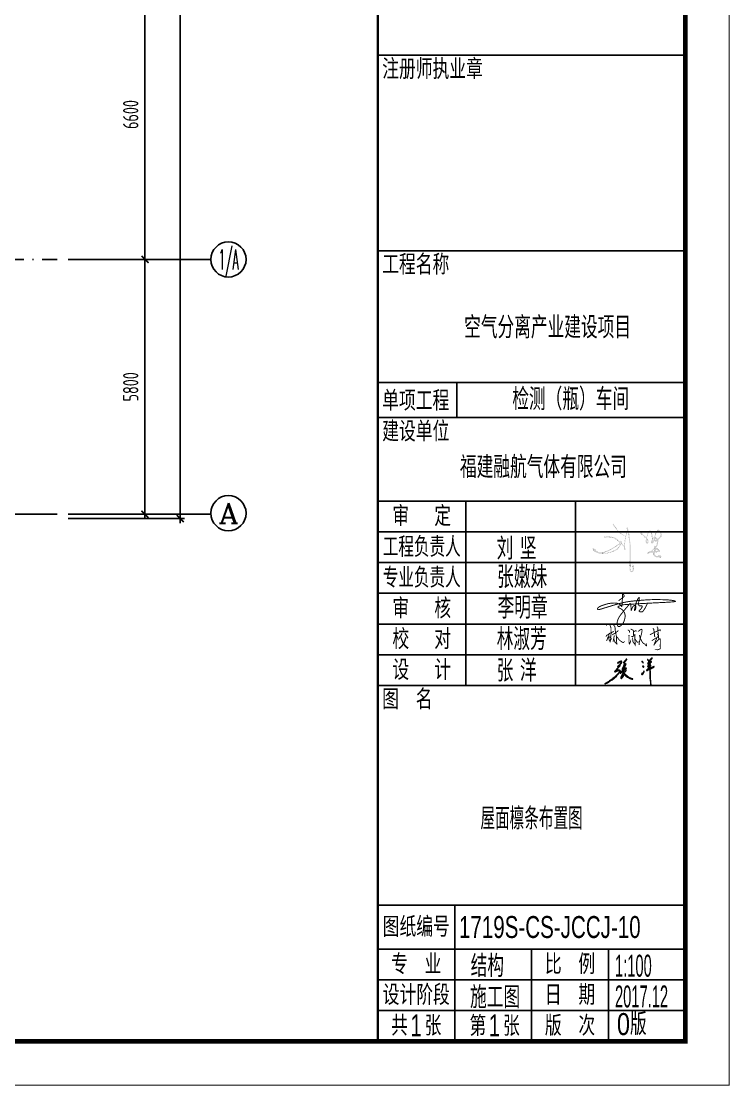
# Model space of a CAD drawing. Extents: x 287065 to 1473467, y 284802 to 344222.
# Drawn here: x 1234431 to 1250557, y 284802 to 309034 of the extents above; entities that cross this region are included whole.
import ezdxf
from ezdxf.enums import TextEntityAlignment as Align

# ---------------------------------------------------------------- set-up
doc = ezdxf.new("R2010")
doc.units = 0
doc.header["$LTSCALE"] = 1000
doc.linetypes.add('DOTE', pattern=[2.42, 2, -0.2, 0.02, -0.2])
doc.layers.get('0').update_dxf_attribs({"linetype": 'CONTINUOUS'})
doc.layers.get('DEFPOINTS').update_dxf_attribs({"linetype": 'CONTINUOUS'})
for name, color, linetype in [('AXIS', 8, 'DOTE'), ('AXIS_DIM', 3, 'CONTINUOUS'), ('AXIS_TEXT', 3, 'CONTINUOUS'), ('FRAME', 3, 'CONTINUOUS'), ('PUB_TEXT', 7, 'CONTINUOUS'), ('TK', 211, 'CONTINUOUS'), ('文字', 7, 'CONTINUOUS'), ('流程图', 1, 'CONTINUOUS'), ('签字边框线', 4, 'CONTINUOUS')]:
    doc.layers.add(name, color=color, linetype=linetype)
doc.styles.add('_HZTXT', font='tq__rshz.shx', dxfattribs={"width": 0.8, "bigfont": 'tq__hzdc.shx'})
doc.styles.add('_TCH_AXIS', font='COMPLEX', dxfattribs={"bigfont": 'GBCBIG'})
doc.styles.add('COMPLEX', font='COMPLEX')
doc.styles.add('FRAME', font='simhei.ttf', dxfattribs={"width": 0.7})
doc.styles.add('TSSD_Dimension', font='tssdeng.shx', dxfattribs={"width": 0.7, "bigfont": 'hztxt.shx'})
doc.styles.add('ZSM-FF', font='SJRF', dxfattribs={"width": 0.7, "bigfont": 'HZF'})
doc.dimstyles.new('TSSD_100_100', dxfattribs={"dimtxt": 350, "dimasz": 150, "dimexe": 100, "dimexo": 250, "dimgap": 150, "dimtad": 1, "dimdec": 0, "dimzin": 0, "dimdsep": 46, "dimtxsty": 'TSSD_Dimension', "dimblk": 'ARCHTICK', "dimcen": 0, "dimdle": 100, "dimclrd": 3, "dimclre": 3, "dimclrt": 7, "dimadec": 0, "dimazin": 0, "dimtfac": 1, "dimtdec": 0, "dimtix": 1, "dimtmove": 2, "dimatfit": 3, "dimfxl": 0, "dimtolj": 1, "dimtzin": 0, "dimarcsym": 0})

# ---------------------------------------------------------------- blocks, each defined once
blk = doc.blocks.new('_ARCHTICK')
at = {"color": 0}
blk.add_lwpolyline([(-0.53, -0.53, 0.25, 0.25, 0), (0.53, 0.53, 0.5, 0.5, 0)], format="xyseb", dxfattribs=at)
blk = doc.blocks.new('*D578')
at = {"layer": 'AXIS_DIM', "color": 3, "lineweight": -2}
for p, q in [((1237247, 297712), (1237247, 303712)), ((1235497, 303612), (1237347, 303612)), ((1235497, 297812), (1237347, 297812))]:
    blk.add_line(p, q, dxfattribs=at)
at = {"layer": 'DEFPOINTS', "color": 0}
for p in [(1235247, 303612), (1237247, 303612), (1235247, 297812)]:
    blk.add_point(p, dxfattribs=at)
at = {"layer": 'AXIS_DIM', "color": 3, "lineweight": -2, "xscale": 150, "yscale": 150, "zscale": 150}
for p, rotation in [((1237247, 303612), 90), ((1237247, 297812), 270)]:
    blk.add_blockref('_ARCHTICK', p, dxfattribs=dict(at, rotation=rotation))
at = {"layer": 'AXIS_DIM', "color": 7, "insert": (1236922, 300712), "char_height": 350, "attachment_point": 5, "rotation": 90, "style": 'TSSD_Dimension'}
blk.add_mtext('\\A1;5800', dxfattribs=at)
blk = doc.blocks.new('*D579')
at = {"layer": 'AXIS_DIM', "color": 3, "lineweight": -2}
for p, q in [((1235497, 310212), (1237347, 310212)), ((1237247, 303512), (1237247, 310312)), ((1235497, 303612), (1237347, 303612))]:
    blk.add_line(p, q, dxfattribs=at)
at = {"layer": 'DEFPOINTS', "color": 0}
for p in [(1235247, 310212), (1237247, 310212), (1235247, 303612)]:
    blk.add_point(p, dxfattribs=at)
at = {"layer": 'AXIS_DIM', "color": 3, "lineweight": -2, "xscale": 150, "yscale": 150, "zscale": 150}
for p, rotation in [((1237247, 310212), 90), ((1237247, 303612), 270)]:
    blk.add_blockref('_ARCHTICK', p, dxfattribs=dict(at, rotation=rotation))
at = {"layer": 'AXIS_DIM', "color": 7, "insert": (1236922, 306912), "char_height": 350, "attachment_point": 5, "rotation": 90, "style": 'TSSD_Dimension'}
blk.add_mtext('\\A1;6600', dxfattribs=at)
blk = doc.blocks.new('*D583')
at = {"layer": 'AXIS_DIM', "color": 3, "lineweight": -2}
for p, q in [((1238047, 297612), (1238047, 322812)), ((1235497, 322712), (1238147, 322712)), ((1235497, 297712), (1238147, 297712))]:
    blk.add_line(p, q, dxfattribs=at)
at = {"layer": 'DEFPOINTS', "color": 0}
for p in [(1235247, 322712), (1238047, 322712), (1235247, 297712)]:
    blk.add_point(p, dxfattribs=at)
at = {"layer": 'AXIS_DIM', "color": 3, "lineweight": -2, "xscale": 150, "yscale": 150, "zscale": 150}
for p, rotation in [((1238047, 322712), 90), ((1238047, 297712), 270)]:
    blk.add_blockref('_ARCHTICK', p, dxfattribs=dict(at, rotation=rotation))
at = {"layer": 'AXIS_DIM', "color": 7, "insert": (1237722, 310212), "char_height": 350, "attachment_point": 5, "rotation": 90, "style": 'TSSD_Dimension'}
blk.add_mtext('\\A1;25000', dxfattribs=at)
blk = doc.blocks.new('_AXISO')
blk.add_circle((0, 0), 0.5)
at = {"layer": 'AXIS_TEXT', "style": 'COMPLEX', "width": 1.041667}
blk.add_attdef('A', text='', height=0.56, dxfattribs=at).set_placement((-0.25, -0.28), (0.25, -0.28), align=Align.FIT)
blk = doc.blocks.new('张洋')
at = {"lineweight": 9}
h = blk.add_hatch(color=4, dxfattribs=at)
h.paths.add_polyline_path([(1319, 100), (1323, 105), (1371, 81), (1419, 47), (1410, 23), (1391, 9), (1333, -73), (1232, -183), (1232, -193), (1203, -212), (1199, -197), (1208, -164), (1247, -101), (1256, -53), (1290, -1), (1299, 47), (1314, 62), (1319, 100)], flags=16)
h.paths.add_polyline_path([(2773, 134), (2763, 139), (2759, 129), (2768, 124), (2773, 134)], flags=17)
h.paths.add_polyline_path([(2941, 302), (2936, 307), (2917, 297), (2912, 273), (2821, 153), (2787, 95), (2778, 91), (2773, 110), (2759, 115), (2749, 95), (2739, 95), (2725, 76), (2754, 43), (2797, 43), (2821, 67), (2922, 239), (2922, 254), (2941, 283), (2941, 302)])
h.paths.add_polyline_path([(1328, 479), (1333, 479), (1333, 465), (1319, 451), (1328, 479)], flags=16)
h.paths.add_polyline_path([(1405, 542), (1410, 542), (1371, 499), (1405, 542)], flags=16)
h.paths.add_polyline_path([(3325, 566), (3330, 571), (3339, 475), (3200, 403), (3205, 422), (3243, 460), (3325, 566)], flags=16)
h.paths.add_polyline_path([(2826, 681), (2816, 686), (2816, 652), (2864, 623), (2869, 585), (2883, 580), (2903, 619), (2898, 643), (2879, 662), (2850, 667), (2826, 681)])
edge = h.paths.add_edge_path(flags=16)
edge.add_line((3387, 700), (3383, 700))
h.paths.add_polyline_path([(2787, 1036), (2783, 1041), (2759, 1031), (2759, 1012), (2797, 983), (2821, 931), (2821, 902), (2835, 897), (2850, 921), (2855, 964), (2840, 1003), (2811, 1031), (2787, 1036)])
h.paths.add_polyline_path([(3215, 1185), (3210, 1190), (3191, 1190), (3176, 1175), (3186, 1142), (3234, 1094), (3263, 1094), (3272, 1113), (3243, 1142), (3239, 1166), (3215, 1185)], flags=17)
h.paths.add_polyline_path([(1602, 1199), (1597, 1204), (1578, 1204), (1554, 1166), (1463, 1070), (1362, 940), (1362, 931), (1381, 916), (1386, 945), (1429, 969), (1429, 911), (1362, 681), (1275, 470), (1266, 407), (1285, 388), (1256, 355), (1271, 326), (1251, 316), (1194, 249), (1103, 167), (1103, 158), (1117, 143), (1155, 153), (1304, 307), (1323, 316), (1333, 297), (1323, 215), (1309, 196), (1280, 81), (1251, 33), (1242, -10), (1194, -116), (1155, -178), (1155, -226), (1165, -241), (1184, -250), (1223, -250), (1242, -241), (1290, -188), (1314, -154), (1319, -135), (1347, -116), (1347, -101), (1367, -68), (1381, -63), (1395, -34), (1448, 23), (1501, -20), (1525, -53), (1539, -58), (1573, -97), (1659, -159), (1847, -260), (2005, -313), (2072, -317), (2082, -308), (2067, -293), (1971, -265), (1909, -231), (1875, -226), (1779, -178), (1635, -87), (1477, 57), (1472, 71), (1501, 110), (1501, 124), (1487, 129), (1467, 95), (1448, 81), (1405, 110), (1352, 129), (1453, 215), (1487, 239), (1530, 297), (1554, 307), (1578, 340), (1578, 355), (1563, 369), (1549, 369), (1511, 316), (1352, 167), (1347, 191), (1371, 230), (1376, 316), (1367, 355), (1434, 393), (1458, 417), (1520, 436), (1583, 489), (1592, 513), (1583, 523), (1554, 527), (1520, 499), (1429, 451), (1400, 417), (1376, 417), (1357, 403), (1338, 407), (1352, 417), (1371, 455), (1448, 537), (1487, 595), (1472, 623), (1453, 628), (1448, 638), (1482, 691), (1511, 715), (1520, 743), (1544, 763), (1568, 825), (1563, 835), (1530, 844), (1491, 825), (1458, 796), (1448, 772), (1448, 743), (1463, 729), (1491, 758), (1491, 777), (1501, 787), (1515, 782), (1458, 710), (1371, 566), (1357, 561), (1371, 590), (1376, 628), (1391, 643), (1424, 734), (1434, 787), (1472, 902), (1477, 1022), (1511, 1051), (1511, 1060), (1544, 1084), (1611, 1175), (1611, 1195), (1602, 1199)])
h.paths.add_polyline_path([(3541, 1305), (3536, 1310), (3522, 1310), (3512, 1286), (3469, 1267), (3450, 1238), (3383, 1171), (3335, 1094), (3311, 1070), (3287, 1017), (3200, 902), (3186, 863), (3205, 844), (3243, 844), (3311, 883), (3354, 921), (3397, 940), (3368, 887), (3335, 883), (3325, 863), (3335, 825), (3330, 729), (3301, 705), (3234, 671), (3287, 748), (3282, 758), (3272, 758), (3267, 743), (3258, 743), (3219, 710), (3176, 657), (3181, 643), (3200, 628), (3243, 628), (3272, 638), (3311, 667), (3330, 667), (3330, 619), (3258, 523), (3104, 359), (3104, 350), (3119, 335), (3181, 340), (3205, 359), (3330, 422), (3344, 422), (3359, 307), (3354, 268), (3363, 215), (3373, -250), (3383, -308), (3407, -673), (3440, -788), (3455, -807), (3469, -807), (3479, -788), (3455, -716), (3450, -634), (3440, -610), (3431, -389), (3421, -380), (3421, -125), (3411, -111), (3411, -39), (3421, -25), (3411, 38), (3416, 105), (3407, 163), (3411, 220), (3392, 441), (3397, 460), (3445, 479), (3483, 503), (3493, 518), (3531, 523), (3575, 556), (3618, 571), (3699, 623), (3680, 647), (3661, 647), (3551, 590), (3512, 561), (3488, 561), (3421, 518), (3387, 508), (3383, 643), (3445, 719), (3445, 739), (3421, 758), (3378, 758), (3383, 825), (3397, 844), (3397, 859), (3378, 878), (3450, 959), (3479, 974), (3493, 998), (3479, 1027), (3459, 1027), (3435, 1012), (3397, 1003), (3378, 979), (3344, 964), (3234, 883), (3277, 940), (3282, 959), (3354, 1065), (3368, 1075), (3383, 1108), (3416, 1137), (3426, 1161), (3546, 1262), (3541, 1305)])
edge = h.paths.add_edge_path()
edge.add_line((906, 911), (925, 945))
edge.add_line((925, 945), (978, 979))
edge.add_line((978, 979), (1088, 1031))
edge.add_line((1088, 1031), (1112, 1031))
edge.add_line((1112, 1031), (1151, 1046))
edge.add_line((1151, 1046), (1155, 1041))
edge.add_line((906, 911), (915, 902))
edge.add_line((1155, 1041), (1203, 1041))
edge.add_line((1203, 1041), (1242, 1012))
edge.add_line((1242, 1012), (1237, 955))
edge.add_line((1237, 955), (1189, 873))
edge.add_line((1189, 873), (1103, 791))
edge.add_line((1103, 791), (1098, 772))
edge.add_line((1098, 772), (1117, 758))
edge.add_line((1117, 758), (1117, 724))
edge.add_line((1117, 724), (1103, 695))
edge.add_line((1103, 695), (997, 580))
edge.add_line((997, 580), (906, 460))
edge.add_line((906, 460), (752, 287))
edge.add_line((752, 287), (819, 326))
edge.add_line((819, 326), (882, 345))
edge.add_line((882, 345), (939, 374))
edge.add_line((939, 374), (987, 383))
edge.add_line((987, 383), (1059, 379))
edge.add_line((1059, 379), (1107, 355))
edge.add_line((1107, 355), (1131, 321))
edge.add_line((1131, 321), (1122, 283))
edge.add_line((1122, 283), (1088, 220))
edge.add_line((1088, 220), (1035, 167))
edge.add_line((1035, 167), (1002, 115))
edge.add_line((1002, 115), (954, 62))
edge.add_line((954, 62), (887, -1))
edge.add_line((887, -1), (829, -73))
edge.add_line((829, -73), (647, -241))
edge.add_line((647, -241), (498, -356))
edge.add_line((498, -356), (330, -461))
edge.add_line((330, -461), (272, -509))
edge.add_line((272, -509), (224, -533))
edge.add_line((224, -533), (143, -591))
edge.add_line((143, -591), (119, -596))
edge.add_line((119, -596), (90, -620))
edge.add_line((90, -620), (27, -653))
edge.add_line((27, -653), (-25, -673))
edge.add_line((-25, -673), (-35, -663))
edge.add_line((-35, -663), (-30, -677))
edge.add_line((-30, -677), (-40, -682))
edge.add_line((-40, -682), (-49, -663))
edge.add_line((-49, -663), (-35, -644))
edge.add_line((-35, -644), (138, -553))
edge.add_line((138, -553), (243, -481))
edge.add_line((243, -481), (272, -471))
edge.add_line((272, -471), (287, -452))
edge.add_line((287, -452), (311, -442))
edge.add_line((311, -442), (373, -394))
edge.add_line((373, -394), (407, -380))
edge.add_line((407, -380), (479, -322))
edge.add_line((479, -322), (488, -322))
edge.add_line((488, -322), (527, -284))
edge.add_line((527, -284), (565, -265))
edge.add_line((565, -265), (685, -154))
edge.add_line((685, -154), (699, -149))
edge.add_line((699, -149), (810, -44))
edge.add_line((810, -44), (863, 28))
edge.add_line((863, 28), (959, 119))
edge.add_line((959, 119), (973, 148))
edge.add_line((973, 148), (1002, 172))
edge.add_line((1002, 172), (1021, 211))
edge.add_line((1021, 211), (1050, 239))
edge.add_line((1050, 239), (1074, 278))
edge.add_line((1074, 278), (1083, 321))
edge.add_line((1083, 321), (1064, 335))
edge.add_line((1064, 335), (983, 345))
edge.add_line((983, 345), (810, 278))
edge.add_line((810, 278), (757, 239))
edge.add_line((757, 239), (695, 244))
edge.add_line((695, 244), (680, 263))
edge.add_line((680, 263), (810, 398))
edge.add_line((810, 398), (839, 441))
edge.add_line((839, 441), (915, 523))
edge.add_line((915, 523), (935, 556))
edge.add_line((935, 556), (1026, 657))
edge.add_line((1026, 657), (1069, 719))
edge.add_line((1069, 719), (1035, 719))
edge.add_line((1035, 719), (1021, 705))
edge.add_line((1021, 705), (1021, 695))
edge.add_line((1021, 695), (954, 638))
edge.add_line((954, 638), (925, 633))
edge.add_line((925, 633), (911, 647))
edge.add_line((911, 647), (911, 657))
edge.add_line((911, 657), (987, 719))
edge.add_line((987, 719), (997, 719))
edge.add_line((997, 719), (1002, 734))
edge.add_line((1002, 734), (1055, 777))
edge.add_line((1055, 777), (1093, 830))
edge.add_line((1093, 830), (1165, 907))
edge.add_line((1165, 907), (1194, 964))
edge.add_line((1194, 964), (1194, 993))
edge.add_line((1194, 993), (1184, 1003))
edge.add_line((1184, 1003), (1127, 998))
edge.add_line((1127, 998), (1050, 969))
edge.add_line((1050, 969), (1035, 955))
edge.add_line((1035, 955), (1021, 955))
edge.add_line((1021, 955), (939, 902))
edge.add_line((939, 902), (915, 902))
edge.add_line((915, 902), (915, 902))
at = {"color": 4, "lineweight": 9}
blk.add_line((906, 911, 31107534), (915, 902, 31107534), dxfattribs=at)
at = {"color": 4, "lineweight": 9, "elevation": 31107534}
for points in [[(915, 902), (915, 902), (939, 902), (1021, 955), (1035, 955), (1050, 969), (1127, 998), (1184, 1003), (1194, 993), (1194, 964), (1165, 907), (1093, 830), (1055, 777), (1002, 734), (997, 719), (987, 719), (911, 657), (911, 647), (925, 633), (954, 638), (1021, 695), (1021, 705), (1035, 719), (1069, 719), (1026, 657), (935, 556), (915, 523), (839, 441), (810, 398), (680, 263), (695, 244), (757, 239), (810, 278), (983, 345), (1064, 335), (1083, 321), (1074, 278), (1050, 239), (1021, 211), (1002, 172), (973, 148), (959, 119), (863, 28), (810, -44), (699, -149), (685, -154), (565, -265), (527, -284), (488, -322), (479, -322), (407, -380), (373, -394), (311, -442), (287, -452), (272, -471), (243, -481), (138, -553), (-35, -644), (-49, -663), (-40, -682), (-30, -677), (-35, -663), (-25, -673), (27, -653), (90, -620), (119, -596), (143, -591), (224, -533), (272, -509), (330, -461), (498, -356), (647, -241), (829, -73), (887, -1), (954, 62), (1002, 115), (1035, 167), (1088, 220), (1122, 283), (1131, 321), (1107, 355), (1059, 379), (987, 383), (939, 374), (882, 345), (819, 326), (752, 287), (906, 460), (997, 580), (1103, 695), (1117, 724), (1117, 758), (1098, 772), (1103, 791), (1189, 873), (1237, 955), (1242, 1012), (1203, 1041), (1155, 1041)], [(1155, 1041), (1151, 1046), (1112, 1031), (1088, 1031), (978, 979), (925, 945), (906, 911)], [(1602, 1199), (1597, 1204), (1578, 1204), (1554, 1166), (1463, 1070), (1362, 940), (1362, 931), (1381, 916), (1386, 945), (1429, 969), (1429, 911), (1362, 681), (1275, 470), (1266, 407), (1285, 388), (1256, 355), (1271, 326), (1251, 316), (1194, 249), (1103, 167), (1103, 158), (1117, 143), (1155, 153), (1304, 307), (1323, 316), (1333, 297), (1323, 215), (1309, 196), (1280, 81), (1251, 33), (1242, -10), (1194, -116), (1155, -178), (1155, -226), (1165, -241), (1184, -250), (1223, -250), (1242, -241), (1290, -188), (1314, -154), (1319, -135), (1347, -116), (1347, -101), (1367, -68), (1381, -63), (1395, -34), (1448, 23), (1501, -20), (1525, -53), (1539, -58), (1573, -97), (1659, -159), (1847, -260), (2005, -313), (2072, -317), (2082, -308), (2067, -293), (1971, -265), (1909, -231), (1875, -226), (1779, -178), (1635, -87), (1477, 57), (1472, 71), (1501, 110), (1501, 124), (1487, 129), (1467, 95), (1448, 81), (1405, 110), (1352, 129), (1453, 215), (1487, 239), (1530, 297), (1554, 307), (1578, 340), (1578, 355), (1563, 369), (1549, 369), (1511, 316), (1352, 167), (1347, 191), (1371, 230), (1376, 316), (1367, 355), (1434, 393), (1458, 417), (1520, 436), (1583, 489), (1592, 513), (1583, 523), (1554, 527), (1520, 499), (1429, 451), (1400, 417), (1376, 417), (1357, 403), (1338, 407), (1352, 417), (1371, 455), (1448, 537), (1487, 595), (1472, 623), (1453, 628), (1448, 638), (1482, 691), (1511, 715), (1520, 743), (1544, 763), (1568, 825), (1563, 835), (1530, 844), (1491, 825), (1458, 796), (1448, 772), (1448, 743), (1463, 729), (1491, 758), (1491, 777), (1501, 787), (1515, 782), (1458, 710), (1371, 566), (1357, 561), (1371, 590), (1376, 628), (1391, 643), (1424, 734), (1434, 787), (1472, 902), (1477, 1022), (1511, 1051), (1511, 1060), (1544, 1084), (1611, 1175), (1611, 1195), (1602, 1199)], [(2787, 1036), (2783, 1041), (2759, 1031), (2759, 1012), (2797, 983), (2821, 931), (2821, 902), (2835, 897), (2850, 921), (2855, 964), (2840, 1003), (2811, 1031), (2787, 1036)], [(3541, 1305), (3536, 1310), (3522, 1310), (3512, 1286), (3469, 1267), (3450, 1238), (3383, 1171), (3335, 1094), (3311, 1070), (3287, 1017), (3200, 902), (3186, 863), (3205, 844), (3243, 844), (3311, 883), (3354, 921), (3397, 940), (3368, 887), (3335, 883), (3325, 863), (3335, 825), (3330, 729), (3301, 705), (3234, 671), (3287, 748), (3282, 758), (3272, 758), (3267, 743), (3258, 743), (3219, 710), (3176, 657), (3181, 643), (3200, 628), (3243, 628), (3272, 638), (3311, 667), (3330, 667), (3330, 619), (3258, 523), (3104, 359), (3104, 350), (3119, 335), (3181, 340), (3205, 359), (3330, 422), (3344, 422), (3359, 307), (3354, 268), (3363, 215), (3373, -250), (3383, -308), (3407, -673), (3440, -788), (3455, -807), (3469, -807), (3479, -788), (3455, -716), (3450, -634), (3440, -610), (3431, -389), (3421, -380), (3421, -125), (3411, -111), (3411, -39), (3421, -25), (3411, 38), (3416, 105), (3407, 163), (3411, 220), (3392, 441), (3397, 460), (3445, 479), (3483, 503), (3493, 518), (3531, 523), (3575, 556), (3618, 571), (3699, 623), (3680, 647), (3661, 647), (3551, 590), (3512, 561), (3488, 561), (3421, 518), (3387, 508), (3383, 643), (3445, 719), (3445, 739), (3421, 758), (3378, 758), (3383, 825), (3397, 844), (3397, 859), (3378, 878), (3450, 959), (3479, 974), (3493, 998), (3479, 1027), (3459, 1027), (3435, 1012), (3397, 1003), (3378, 979), (3344, 964), (3234, 883), (3277, 940), (3282, 959), (3354, 1065), (3368, 1075), (3383, 1108), (3416, 1137), (3426, 1161), (3546, 1262), (3541, 1305)], [(3215, 1185), (3210, 1190), (3191, 1190), (3176, 1175), (3186, 1142), (3234, 1094), (3263, 1094), (3272, 1113), (3243, 1142), (3239, 1166), (3215, 1185)], [(1319, 100), (1323, 105), (1371, 81), (1419, 47), (1410, 23), (1391, 9), (1333, -73), (1232, -183), (1232, -193), (1203, -212), (1199, -197), (1208, -164), (1247, -101), (1256, -53), (1290, -1), (1299, 47), (1314, 62), (1319, 100)], [(1328, 479), (1333, 479), (1333, 465), (1319, 451), (1328, 479)], [(1405, 542), (1410, 542), (1371, 499), (1405, 542)], [(2941, 302), (2936, 307), (2917, 297), (2912, 273), (2821, 153), (2787, 95), (2778, 91), (2773, 110), (2759, 115), (2749, 95), (2739, 95), (2725, 76), (2754, 43), (2797, 43), (2821, 67), (2922, 239), (2922, 254), (2941, 283), (2941, 302)], [(2773, 134), (2763, 139), (2759, 129), (2768, 124), (2773, 134)], [(2826, 681), (2816, 686), (2816, 652), (2864, 623), (2869, 585), (2883, 580), (2903, 619), (2898, 643), (2879, 662), (2850, 667), (2826, 681)], [(3325, 566), (3330, 571), (3339, 475), (3200, 403), (3205, 422), (3243, 460), (3325, 566)], [(3383, 700), (3387, 700), (3383, 700)]]:
    blk.add_lwpolyline(points, dxfattribs=at)
blk = doc.blocks.new('李明章')
at = {"layer": '签字边框线', "const_width": 60}
blk.add_lwpolyline([(706, 1004), (786, 1062), (852, 1109), (905, 1147), (947, 1178), (979, 1202), (1004, 1222), (1022, 1238), (1036, 1252), (1046, 1265), (1053, 1277), (1057, 1289), (1059, 1301), (1058, 1315), (1054, 1329), (1049, 1344), (1041, 1362), (1031, 1381), (1020, 1402), (1008, 1423), (996, 1442), (985, 1460), (974, 1475), (964, 1485), (957, 1491), (952, 1490), (949, 1483), (948, 1469), (948, 1446), (948, 1416), (949, 1377), (950, 1329), (949, 1272), (948, 1204), (945, 1130), (941, 1052), (937, 973), (932, 896), (928, 826), (922, 763), (918, 713), (913, 677), (909, 653), (904, 641), (900, 638), (896, 641), (891, 650), (885, 661), (879, 674), (872, 686), (864, 697), (855, 707), (845, 717), (835, 726), (824, 735), (812, 744), (799, 753), (785, 763), (770, 773), (755, 782), (738, 792), (721, 801), (702, 810), (683, 819), (662, 826), (640, 833), (617, 839), (593, 844), (567, 848), (541, 851), (514, 854), (486, 856), (457, 857), (427, 857), (397, 857), (366, 856), (335, 854), (304, 853), (273, 850), (242, 847), (212, 844), (182, 840), (152, 836), (122, 831), (92, 826), (61, 820), (30, 813), (-3, 805), (-38, 796), (-75, 786), (-113, 774), (-152, 762), (-191, 750), (-230, 737), (-268, 724), (-304, 711), (-339, 698), (-372, 686), (-402, 674), (-430, 663), (-455, 651), (-479, 640), (-501, 628), (-521, 616), (-539, 604), (-556, 592), (-571, 580), (-584, 567), (-596, 554), (-605, 541), (-613, 529), (-620, 516), (-624, 504), (-626, 492), (-626, 481), (-625, 470), (-621, 461), (-615, 453), (-607, 446), (-597, 441), (-584, 438), (-569, 437), (-550, 439), (-524, 443), (-490, 452), (-445, 464), (-388, 481), (-316, 503), (-228, 531), (-121, 564), (0, 601), (132, 642), (272, 684), (414, 727), (556, 768), (693, 807), (822, 841), (939, 870), (1046, 895), (1144, 915), (1236, 931), (1323, 945), (1407, 957), (1491, 967), (1575, 977), (1663, 986), (1752, 996), (1843, 1005), (1935, 1013), (2027, 1021), (2117, 1029), (2206, 1037), (2292, 1043), (2374, 1049), (2454, 1054), (2531, 1059), (2606, 1063), (2680, 1066), (2752, 1069), (2825, 1071), (2898, 1073), (2971, 1073), (3045, 1074), (3118, 1074), (3191, 1073), (3263, 1072), (3333, 1071), (3402, 1070), (3468, 1068), (3531, 1067), (3592, 1065), (3650, 1063), (3706, 1060), (3759, 1058), (3810, 1055), (3859, 1051), (3906, 1047), (3951, 1043), (3994, 1038), (4034, 1033), (4073, 1028), (4108, 1022), (4141, 1016), (4171, 1011), (4198, 1005), (4221, 1000), (4242, 995), (4259, 990), (4273, 985), (4285, 980), (4293, 975), (4299, 970), (4302, 965), (4303, 960), (4297, 955), (4283, 950), (4256, 944), (4213, 938), (4151, 931), (4066, 924), (3956, 917), (3819, 908), (3657, 899), (3476, 890), (3281, 880), (3077, 870), (2869, 859), (2662, 849), (2461, 838), (2270, 828), (2091, 818), (1925, 808), (1771, 798), (1631, 790), (1505, 782), (1394, 775), (1298, 768), (1218, 764), (1152, 760), (1099, 756), (1056, 753), (1022, 751), (995, 748), (974, 746), (955, 742), (939, 739), (924, 734), (909, 729), (896, 724), (883, 719), (870, 714), (857, 708), (844, 703), (830, 698), (816, 693), (801, 688), (786, 683), (770, 678), (755, 673), (739, 667), (724, 660), (709, 653), (694, 646), (682, 637), (671, 628), (664, 619), (661, 609), (662, 599), (668, 589), (680, 578), (697, 567), (718, 555), (742, 543), (768, 531), (795, 518), (822, 505), (848, 491), (872, 476), (894, 461), (914, 445), (933, 429), (951, 412), (968, 394), (984, 376), (999, 358), (1014, 339), (1029, 319), (1043, 298), (1056, 277), (1068, 254), (1079, 231), (1089, 206), (1098, 180), (1104, 153), (1110, 124), (1113, 94), (1115, 62), (1116, 30), (1114, -4), (1112, -38), (1107, -73), (1101, -110), (1093, -146), (1085, -183), (1074, -219), (1063, -254), (1052, -287), (1039, -319), (1026, -349), (1013, -376), (999, -401), (985, -423), (971, -443), (957, -462), (943, -479), (929, -494), (915, -508), (902, -521), (888, -534), (875, -545), (863, -556), (851, -566), (840, -575), (830, -583), (820, -591), (812, -598), (804, -604), (797, -610), (790, -616), (784, -620), (778, -624), (771, -628), (765, -631), (758, -633), (751, -634), (743, -635), (735, -635), (727, -634), (719, -633), (710, -631), (702, -627), (693, -623), (685, -618), (676, -612), (668, -604), (660, -595), (653, -584), (646, -572), (639, -558), (634, -542), (629, -524), (625, -505), (621, -484), (618, -463), (617, -441), (616, -419), (616, -396), (616, -373), (618, -351), (621, -328), (626, -304), (631, -279), (639, -253), (648, -225), (658, -196), (671, -165), (686, -132), (705, -95), (727, -55), (754, -11), (785, 38), (823, 92), (866, 151), (916, 216), (971, 286), (1029, 357), (1088, 428), (1146, 498), (1202, 563), (1253, 623), (1297, 674), (1332, 717), (1361, 750), (1383, 776), (1399, 795), (1411, 808), (1420, 816), (1426, 821), (1432, 823), (1437, 823), (1441, 822), (1446, 819), (1451, 815), (1455, 810), (1459, 802), (1463, 794), (1466, 784), (1469, 773), (1472, 760), (1474, 747), (1476, 733), (1478, 718), (1480, 703), (1482, 687), (1483, 672), (1485, 657), (1486, 642), (1487, 627), (1488, 612), (1489, 597), (1490, 582), (1491, 567), (1492, 552), (1493, 536), (1494, 520), (1495, 504), (1495, 488), (1496, 473), (1497, 458), (1498, 444), (1499, 431), (1499, 419), (1500, 409), (1501, 401), (1502, 394), (1503, 390), (1505, 390), (1508, 392), (1511, 398), (1515, 408), (1519, 421), (1524, 436), (1530, 454), (1536, 473), (1543, 492), (1550, 512), (1558, 531), (1565, 549), (1574, 566), (1582, 582), (1590, 597), (1599, 611), (1609, 623), (1618, 635), (1628, 646), (1638, 657), (1648, 666), (1659, 674), (1669, 682), (1680, 689), (1691, 695), (1702, 700), (1712, 705), (1723, 708), (1733, 711), (1743, 712), (1752, 712), (1761, 710), (1769, 707), (1775, 702), (1781, 694), (1786, 685), (1789, 674), (1791, 661), (1793, 646), (1793, 631), (1793, 615), (1793, 598), (1792, 581), (1791, 563), (1790, 546), (1788, 529), (1786, 512), (1783, 496), (1780, 480), (1776, 465), (1772, 450), (1767, 437), (1761, 424), (1755, 413), (1749, 403), (1742, 395), (1736, 389), (1731, 385), (1726, 384), (1722, 385), (1718, 388), (1716, 395), (1714, 403), (1713, 414), (1713, 427), (1714, 443), (1716, 461), (1719, 481), (1722, 502), (1727, 526), (1732, 551), (1737, 577), (1744, 604), (1750, 632), (1757, 660), (1765, 689), (1773, 717), (1781, 746), (1789, 774), (1798, 803), (1807, 832), (1816, 861), (1826, 890), (1836, 918), (1846, 947), (1856, 975), (1867, 1002), (1878, 1029), (1889, 1054), (1900, 1078), (1911, 1100), (1922, 1121), (1933, 1139), (1944, 1156), (1954, 1170), (1964, 1183), (1973, 1193), (1981, 1200), (1989, 1206), (1995, 1209), (2000, 1209), (2005, 1207), (2009, 1203), (2011, 1197), (2013, 1188), (2014, 1178), (2014, 1165), (2013, 1151), (2011, 1135), (2009, 1117), (2006, 1098), (2003, 1079), (1999, 1058), (1996, 1037), (1992, 1016), (1988, 994), (1985, 973), (1981, 952), (1978, 931), (1975, 911), (1973, 892), (1971, 873), (1969, 856), (1969, 840), (1968, 824), (1968, 810), (1969, 797), (1970, 785), (1971, 773), (1972, 762), (1973, 752), (1975, 743), (1976, 734), (1978, 726), (1980, 718), (1982, 712), (1985, 706), (1988, 700), (1993, 696), (1998, 692), (2004, 689), (2011, 686), (2019, 684), (2027, 683), (2037, 682), (2047, 682), (2058, 682), (2070, 683), (2082, 683), (2095, 684), (2108, 685), (2121, 686), (2133, 686), (2144, 686), (2154, 685), (2163, 683), (2171, 680), (2177, 677), (2183, 673), (2187, 668), (2191, 662), (2193, 656), (2195, 649), (2196, 641), (2196, 633), (2195, 623), (2192, 613), (2189, 602), (2183, 590), (2177, 576), (2168, 561), (2158, 544), (2146, 527), (2132, 508), (2118, 490), (2104, 471), (2089, 453), (2074, 437), (2060, 421), (2047, 408), (2035, 396), (2025, 386), (2016, 377), (2008, 369), (2002, 361), (1998, 355), (1995, 349), (1995, 343), (1997, 337), (2001, 332), (2006, 327), (2013, 322), (2021, 317), (2031, 313), (2041, 310), (2053, 307), (2065, 304), (2078, 302), (2092, 300), (2107, 298), (2124, 297), (2141, 296), (2160, 296), (2180, 297), (2204, 305), (2233, 326), (2270, 366), (2317, 432), (2376, 529), (2449, 664), (2538, 844)], dxfattribs=at)
blk = doc.blocks.new('TK-A2+(891X420)')
at = {"layer": '文字', "lineweight": -3}
h = blk.add_hatch(color=256, dxfattribs=at)
h.paths.add_polyline_path([(712997, 363388), (712990, 363387), (712988, 363373), (712986, 363366), (712985, 363363), (712995, 363356), (713005, 363337), (713041, 363294), (713067, 363256), (713107, 363207), (713138, 363177), (713166, 363158), (713206, 363137), (713233, 363116), (713241, 363105), (713247, 363108), (713247, 363121), (713237, 363123), (713227, 363139), (713209, 363151), (713206, 363152), (713184, 363167), (713165, 363173), (713124, 363213), (713100, 363239), (713077, 363265), (713063, 363295), (713034, 363335), (713018, 363359), (713011, 363376)])
h.paths.add_polyline_path([(712787, 363091), (712792, 363077), (712786, 363068), (712790, 363062), (712800, 363069), (712825, 363072), (712845, 363078), (712929, 363075), (712999, 363063), (713062, 363034), (713096, 363004), (713125, 362971), (713137, 362947), (713137, 362940), (713128, 362931), (713108, 362923), (713100, 362920), (713083, 362902), (713047, 362878), (712944, 362817), (712862, 362777), (712816, 362760), (712765, 362743), (712695, 362737), (712673, 362739), (712664, 362737), (712615, 362765), (712581, 362806), (712562, 362820), (712547, 362830), (712534, 362830), (712522, 362827), (712526, 362817), (712539, 362794), (712567, 362767), (712587, 362744), (712622, 362730), (712664, 362713), (712694, 362706), (712751, 362703), (712823, 362705), (712847, 362713), (712881, 362720), (712942, 362736), (713012, 362760), (713064, 362786), (713106, 362820), (713126, 362843), (713149, 362876), (713163, 362897), (713162, 362920), (713157, 362935), (713162, 362945), (713165, 362956), (713171, 362956), (713173, 362944), (713193, 362912), (713215, 362887), (713237, 362868), (713238, 362847), (713238, 362829), (713242, 362818), (713253, 362807), (713268, 362796), (713277, 362802), (713281, 362812), (713272, 362813), (713271, 362833), (713265, 362838), (713262, 362856), (713261, 362867), (713260, 362903), (713269, 362981), (713277, 363067), (713290, 363110), (713304, 363163), (713316, 363204), (713317, 363220), (713326, 363214), (713336, 363188), (713348, 363098), (713357, 363023), (713368, 362935), (713371, 362839), (713372, 362718), (713370, 362679), (713367, 362580), (713365, 362467), (713367, 362399), (713371, 362335), (713376, 362309), (713401, 362284), (713438, 362293), (713455, 362313), (713468, 362356), (713462, 362393), (713458, 362419), (713450, 362444), (713442, 362466), (713436, 362448), (713442, 362425), (713441, 362381), (713438, 362343), (713431, 362314), (713422, 362305), (713406, 362299), (713393, 362316), (713388, 362363), (713389, 362467), (713395, 362764), (713390, 362902), (713379, 362998), (713352, 363177), (713335, 363262), (713321, 363308), (713308, 363308), (713304, 363299), (713307, 363268), (713307, 363234), (713303, 363205), (713286, 363144), (713279, 363116), (713271, 363083), (713263, 363055), (713263, 363026), (713254, 362971), (713250, 362922), (713247, 362908), (713248, 362879), (713222, 362904), (713197, 362937), (713189, 362963), (713187, 362986), (713169, 363001), (713160, 362992), (713158, 362980), (713156, 362962), (713154, 362955), (713148, 362954), (713143, 362958), (713137, 362976), (713122, 362996), (713097, 363030), (713080, 363042), (713059, 363057), (713040, 363068), (712992, 363085), (712963, 363091), (712940, 363093), (712911, 363098), (712880, 363100), (712851, 363102), (712833, 363099), (712825, 363091), (712801, 363091), (712795, 363089)])
h.paths.add_polyline_path([(713141, 362920), (713144, 362905), (713137, 362888), (713112, 362853), (713098, 362841), (713057, 362804), (713022, 362781), (712998, 362770), (712986, 362768), (712973, 362759), (712944, 362752), (712921, 362739), (712897, 362736), (712874, 362730), (712854, 362728), (712841, 362721), (712823, 362721), (712808, 362716), (712790, 362716), (712762, 362718), (712844, 362748), (712909, 362775), (712965, 362809), (713008, 362833), (713040, 362854), (713073, 362871), (713096, 362894), (713113, 362904), (713127, 362908), (713133, 362913)], flags=16)
h = blk.add_hatch(color=256, dxfattribs=at)
h.paths.add_polyline_path([(713648, 363197), (713638, 363196), (713630, 363199), (713624, 363197), (713620, 363189), (713617, 363183), (713624, 363177), (713623, 363166), (713641, 363149), (713686, 363108), (713731, 363069), (713746, 363051), (713740, 363034), (713736, 363004), (713730, 362994), (713732, 362986), (713732, 362970), (713738, 362968), (713740, 362954), (713748, 362941), (713766, 362938), (713782, 362938), (713790, 362951), (713797, 362965), (713796, 362981), (713798, 363006), (713787, 363022), (713775, 363045), (713765, 363058), (713762, 363068), (713776, 363129), (713790, 363163), (713808, 363190), (713819, 363203), (713836, 363206), (713848, 363192), (713857, 363169), (713865, 363133), (713873, 363096), (713880, 363066), (713879, 363038), (713875, 363018), (713870, 363005), (713864, 362998), (713869, 362986), (713868, 362971), (713863, 362964), (713866, 362952), (713872, 362948), (713872, 362937), (713873, 362931), (713878, 362933), (713886, 362941), (713910, 362953), (713915, 362982), (713929, 363001), (713945, 362984), (713968, 362979), (713987, 362988), (713991, 362998), (713999, 362984), (713984, 362939), (713985, 362911), (713973, 362887), (713965, 362879), (713953, 362879), (713946, 362890), (713937, 362884), (713926, 362879), (713930, 362865), (713938, 362837), (713921, 362830), (713898, 362808), (713857, 362765), (713814, 362760), (713788, 362739), (713771, 362724), (713771, 362707), (713777, 362695), (713795, 362702), (713805, 362713), (713819, 362718), (713840, 362729), (713894, 362731), (713911, 362724), (713904, 362714), (713905, 362693), (713907, 362675), (713925, 362665), (713937, 362645), (713959, 362633), (713977, 362625), (714015, 362624), (714042, 362630), (714051, 362628), (714053, 362620), (714073, 362620), (714086, 362631), (714096, 362640), (714088, 362650), (714078, 362665), (714077, 362670), (714065, 362672), (714050, 362668), (714031, 362670), (714026, 362665), (714026, 362658), (714014, 362656), (713996, 362654), (713972, 362654), (713958, 362670), (713945, 362678), (713939, 362693), (713937, 362710), (713937, 362726), (713955, 362737), (714001, 362743), (714021, 362753), (714046, 362753), (714062, 362772), (714060, 362781), (714044, 362790), (714027, 362809), (714005, 362824), (713987, 362834), (713972, 362843), (713971, 362849), (713984, 362861), (713993, 362875), (714001, 362896), (714009, 362904), (714009, 362922), (714018, 362938), (714016, 362967), (714025, 362985), (714021, 363011), (714021, 363025), (714035, 363031), (714046, 363044), (714075, 363080), (714084, 363090), (714093, 363115), (714098, 363129), (714096, 363148), (714092, 363165), (714084, 363193), (714073, 363213), (714056, 363234), (714034, 363256), (714018, 363256), (714003, 363245), (713996, 363227), (713979, 363201), (713958, 363159), (713939, 363119), (713934, 363097), (713926, 363076), (713918, 363065), (713910, 363052), (713918, 363046), (713914, 363037), (713918, 363023), (713915, 363016), (713905, 363017), (713905, 362997), (713900, 362987), (713890, 362989), (713890, 363001), (713898, 363012), (713897, 363050), (713896, 363101), (713889, 363118), (713884, 363148), (713873, 363188), (713866, 363212), (713848, 363229), (713836, 363238), (713823, 363236), (713813, 363222), (713801, 363206), (713779, 363169), (713764, 363129), (713756, 363088), (713754, 363078), (713747, 363077), (713733, 363089), (713708, 363115), (713689, 363127), (713670, 363149), (713654, 363170), (713649, 363181)])
h.paths.add_polyline_path([(713927, 362804), (713911, 362795), (713895, 362779), (713890, 362770), (713890, 362762), (713914, 362760), (713926, 362765), (713930, 362781), (713935, 362798)], flags=16)
h.paths.add_polyline_path([(713974, 362797), (713996, 362794), (714004, 362790), (714004, 362783), (714005, 362771), (713995, 362771), (713983, 362765), (713971, 362767), (713959, 362771), (713969, 362787), (713970, 362795)], flags=16)
h.paths.add_polyline_path([(714001, 363198), (714032, 363200), (714056, 363196), (714070, 363175), (714074, 363143), (714066, 363109), (714047, 363083), (714024, 363059), (714012, 363047), (714004, 363042), (714000, 363051), (714000, 363059), (713987, 363065), (713976, 363073), (713961, 363076), (713952, 363087), (713949, 363099), (713962, 363136), (713981, 363180), (713991, 363192)], flags=16)
h.paths.add_polyline_path([(713959, 363040), (713973, 363032), (713980, 363028), (713977, 363019), (713969, 363016), (713956, 363016), (713945, 363026), (713948, 363035), (713955, 363041)], flags=16)
h.paths.add_polyline_path([(713759, 363026), (713767, 363015), (713773, 363002), (713779, 362988), (713777, 362975), (713774, 362967), (713768, 362965), (713763, 362971), (713758, 362988), (713755, 362999), (713755, 363013), (713755, 363024)], flags=16)
at = {"layer": 'FRAME'}
for p, q in [((714637, 374055), (707637, 374055)), ((714637, 369605), (707637, 369605)), ((714637, 366605), (707637, 366605)), ((709437, 366605), (709437, 365805)), ((714637, 365805), (707637, 365805)), ((714637, 363905), (707637, 363905)), ((709637, 363905), (709637, 359705)), ((712137, 363905), (712137, 359705)), ((714637, 363205), (707637, 363205)), ((714637, 362505), (707637, 362505)), ((714637, 361805), (707637, 361805)), ((714637, 361105), (707637, 361105)), ((714637, 360405), (707637, 360405)), ((714637, 359705), (707637, 359705)), ((714637, 354705), (707637, 354705)), ((709387, 354705), (709387, 351605)), ((714637, 353705), (707637, 353705)), ((711137, 353705), (711137, 351605)), ((712887, 353705), (712887, 351605)), ((714637, 353005), (707637, 353005)), ((714637, 352305), (707637, 352305))]:
    blk.add_line(p, q, dxfattribs=at)
for points in [[(626537, 392605, 20, 20, 0), (626537, 350605, 20, 20, 0), (715637, 350605, 20, 20, 0), (715637, 392605, 20, 20, 0)], [(629037, 391605, 100, 100, 0), (629037, 351605, 100, 100, 0), (714637, 351605, 100, 100, 0), (714637, 391605, 100, 100, 0)]]:
    blk.add_lwpolyline(points, format="xyseb", close=True, dxfattribs=at)
blk.add_lwpolyline([(707637, 391605, 50, 50, 0), (707637, 351605, 50, 50, 0)], format="xyseb", dxfattribs=at)
at = {"layer": '文字', "lineweight": -3, "const_width": 0.5}
for points in [[(712787, 363091), (712792, 363077), (712786, 363068), (712790, 363062), (712800, 363069), (712825, 363072), (712845, 363078), (712929, 363075), (712999, 363063), (713062, 363034), (713096, 363004), (713125, 362971), (713137, 362947), (713137, 362940), (713128, 362931), (713108, 362923), (713100, 362920), (713083, 362902), (713047, 362878), (712944, 362817), (712862, 362777), (712816, 362760), (712765, 362743), (712695, 362737), (712673, 362739), (712664, 362737), (712615, 362765), (712581, 362806), (712562, 362820), (712547, 362830), (712534, 362830), (712522, 362827), (712526, 362817), (712539, 362794), (712567, 362767), (712587, 362744), (712622, 362730), (712664, 362713), (712694, 362706), (712751, 362703), (712823, 362705), (712847, 362713), (712881, 362720), (712942, 362736), (713012, 362760), (713064, 362786), (713106, 362820), (713126, 362843), (713149, 362876), (713163, 362897), (713162, 362920), (713157, 362935), (713162, 362945), (713165, 362956), (713171, 362956), (713173, 362944), (713193, 362912), (713215, 362887), (713237, 362868), (713238, 362847), (713238, 362829), (713242, 362818), (713253, 362807), (713268, 362796), (713277, 362802), (713281, 362812), (713272, 362813), (713271, 362833), (713265, 362838), (713262, 362856), (713261, 362867), (713260, 362903), (713269, 362981), (713277, 363067), (713290, 363110), (713304, 363163), (713316, 363204), (713317, 363220), (713326, 363214), (713336, 363188), (713348, 363098), (713357, 363023), (713368, 362935), (713371, 362839), (713372, 362718), (713370, 362679), (713367, 362580), (713365, 362467), (713367, 362399), (713371, 362335), (713376, 362309), (713401, 362284), (713438, 362293), (713455, 362313), (713468, 362356), (713462, 362393), (713458, 362419), (713450, 362444), (713442, 362466), (713436, 362448), (713442, 362425), (713441, 362381), (713438, 362343), (713431, 362314), (713422, 362305), (713406, 362299), (713393, 362316), (713388, 362363), (713389, 362467), (713395, 362764), (713390, 362902), (713379, 362998), (713352, 363177), (713335, 363262), (713321, 363308), (713308, 363308), (713304, 363299), (713307, 363268), (713307, 363234), (713303, 363205), (713286, 363144), (713279, 363116), (713271, 363083), (713263, 363055), (713263, 363026), (713254, 362971), (713250, 362922), (713247, 362908), (713248, 362879), (713222, 362904), (713197, 362937), (713189, 362963), (713187, 362986), (713169, 363001), (713160, 362992), (713158, 362980), (713156, 362962), (713154, 362955), (713148, 362954), (713143, 362958), (713137, 362976), (713122, 362996), (713097, 363030), (713080, 363042), (713059, 363057), (713040, 363068), (712992, 363085), (712963, 363091), (712940, 363093), (712911, 363098), (712880, 363100), (712851, 363102), (712833, 363099), (712825, 363091), (712801, 363091), (712795, 363089), (712787, 363091)], [(712997, 363388), (712990, 363387), (712988, 363373), (712986, 363366), (712985, 363363), (712995, 363356), (713005, 363337), (713041, 363294), (713067, 363256), (713107, 363207), (713138, 363177), (713166, 363158), (713206, 363137), (713233, 363116), (713241, 363105), (713247, 363108), (713247, 363121), (713237, 363123), (713227, 363139), (713209, 363151), (713206, 363152), (713184, 363167), (713165, 363173), (713124, 363213), (713100, 363239), (713077, 363265), (713063, 363295), (713034, 363335), (713018, 363359), (713011, 363376), (712997, 363388)], [(713648, 363197), (713638, 363196), (713630, 363199), (713624, 363197), (713620, 363189), (713617, 363183), (713624, 363177), (713623, 363166), (713641, 363149), (713686, 363108), (713731, 363069), (713746, 363051), (713740, 363034), (713736, 363004), (713730, 362994), (713732, 362986), (713732, 362970), (713738, 362968), (713740, 362954), (713748, 362941), (713766, 362938), (713782, 362938), (713790, 362951), (713797, 362965), (713796, 362981), (713798, 363006), (713787, 363022), (713775, 363045), (713765, 363058), (713762, 363068), (713776, 363129), (713790, 363163), (713808, 363190), (713819, 363203), (713836, 363206), (713848, 363192), (713857, 363169), (713865, 363133), (713873, 363096), (713880, 363066), (713879, 363038), (713875, 363018), (713870, 363005), (713864, 362998), (713869, 362986), (713868, 362971), (713863, 362964), (713866, 362952), (713872, 362948), (713872, 362937), (713873, 362931), (713878, 362933), (713886, 362941), (713910, 362953), (713915, 362982), (713929, 363001), (713945, 362984), (713968, 362979), (713987, 362988), (713991, 362998), (713999, 362984), (713984, 362939), (713985, 362911), (713973, 362887), (713965, 362879), (713953, 362879), (713946, 362890), (713937, 362884), (713926, 362879), (713930, 362865), (713938, 362837), (713921, 362830), (713898, 362808), (713857, 362765), (713814, 362760), (713788, 362739), (713771, 362724), (713771, 362707), (713777, 362695), (713795, 362702), (713805, 362713), (713819, 362718), (713840, 362729), (713894, 362731), (713911, 362724), (713904, 362714), (713905, 362693), (713907, 362675), (713925, 362665), (713937, 362645), (713959, 362633), (713977, 362625), (714015, 362624), (714042, 362630), (714051, 362628), (714053, 362620), (714073, 362620), (714086, 362631), (714096, 362640), (714088, 362650), (714078, 362665), (714077, 362670), (714065, 362672), (714050, 362668), (714031, 362670), (714026, 362665), (714026, 362658), (714014, 362656), (713996, 362654), (713972, 362654), (713958, 362670), (713945, 362678), (713939, 362693), (713937, 362710), (713937, 362726), (713955, 362737), (714001, 362743), (714021, 362753), (714046, 362753), (714062, 362772), (714060, 362781), (714044, 362790), (714027, 362809), (714005, 362824), (713987, 362834), (713972, 362843), (713971, 362849), (713984, 362861), (713993, 362875), (714001, 362896), (714009, 362904), (714009, 362922), (714018, 362938), (714016, 362967), (714025, 362985), (714021, 363011), (714021, 363025), (714035, 363031), (714046, 363044), (714075, 363080), (714084, 363090), (714093, 363115), (714098, 363129), (714096, 363148), (714092, 363165), (714084, 363193), (714073, 363213), (714056, 363234), (714034, 363256), (714018, 363256), (714003, 363245), (713996, 363227), (713979, 363201), (713958, 363159), (713939, 363119), (713934, 363097), (713926, 363076), (713918, 363065), (713910, 363052), (713918, 363046), (713914, 363037), (713918, 363023), (713915, 363016), (713905, 363017), (713905, 362997), (713900, 362987), (713890, 362989), (713890, 363001), (713898, 363012), (713897, 363050), (713896, 363101), (713889, 363118), (713884, 363148), (713873, 363188), (713866, 363212), (713848, 363229), (713836, 363238), (713823, 363236), (713813, 363222), (713801, 363206), (713779, 363169), (713764, 363129), (713756, 363088), (713754, 363078), (713747, 363077), (713733, 363089), (713708, 363115), (713689, 363127), (713670, 363149), (713654, 363170), (713649, 363181), (713648, 363197)], [(713759, 363026), (713767, 363015), (713773, 363002), (713779, 362988), (713777, 362975), (713774, 362967), (713768, 362965), (713763, 362971), (713758, 362988), (713755, 362999), (713755, 363013), (713755, 363024), (713759, 363026)], [(713959, 363040), (713973, 363032), (713980, 363028), (713977, 363019), (713969, 363016), (713956, 363016), (713945, 363026), (713948, 363035), (713955, 363041), (713959, 363040)], [(714001, 363198), (714032, 363200), (714056, 363196), (714070, 363175), (714074, 363143), (714066, 363109), (714047, 363083), (714024, 363059), (714012, 363047), (714004, 363042), (714000, 363051), (714000, 363059), (713987, 363065), (713976, 363073), (713961, 363076), (713952, 363087), (713949, 363099), (713962, 363136), (713981, 363180), (713991, 363192), (714001, 363198)], [(713141, 362920), (713144, 362905), (713137, 362888), (713112, 362853), (713098, 362841), (713057, 362804), (713022, 362781), (712998, 362770), (712986, 362768), (712973, 362759), (712944, 362752), (712921, 362739), (712897, 362736), (712874, 362730), (712854, 362728), (712841, 362721), (712823, 362721), (712808, 362716), (712790, 362716), (712762, 362718), (712844, 362748), (712909, 362775), (712965, 362809), (713008, 362833), (713040, 362854), (713073, 362871), (713096, 362894), (713113, 362904), (713113, 362904), (713127, 362908), (713133, 362913), (713141, 362920)], [(713927, 362804), (713911, 362795), (713895, 362779), (713890, 362770), (713890, 362762), (713914, 362760), (713926, 362765), (713930, 362781), (713935, 362798), (713927, 362804)], [(713974, 362797), (713996, 362794), (714004, 362790), (714004, 362783), (714005, 362771), (713995, 362771), (713983, 362765), (713971, 362767), (713959, 362771), (713969, 362787), (713970, 362795), (713974, 362797)]]:
    blk.add_lwpolyline(points, dxfattribs=at)
at = {"layer": '流程图'}
for points in [[(712840, 361072, 20, 20, 0), (712847, 361093, 20, 20, 0), (712867, 361113, 20, 20, 0), (712900, 361113, 20, 20, 0), (712920, 361088, 20, 20, 0), (712932, 361052, 20, 20, 0), (712944, 361017, 20, 20, 0), (712944, 360973, 20, 20, 0), (712944, 360941, 20, 20, 0), (712951, 360913, 20, 20, 0), (712943, 360861, 20, 20, 0), (712940, 360809, 20, 20, 0), (712934, 360740, 20, 20, 0), (712927, 360703, 20, 20, 0), (712927, 360690, 20, 20, 0)], [(712998, 361082, 20, 20, 0), (713029, 361056, 20, 20, 0), (713042, 361001, 20, 20, 0), (713042, 360955, 20, 20, 0), (713051, 360904, 20, 20, 0), (713069, 360823, 20, 20, 0), (713069, 360736, 20, 20, 0), (713073, 360701, 20, 20, 0), (713079, 360654, 20, 20, 0), (713075, 360639, 20, 20, 0)], [(712833, 360818, 20, 20, 0), (712839, 360841, 20, 20, 0), (712872, 360862, 20, 20, 0), (712894, 360871, 20, 20, 0), (712918, 360894, 20, 20, 0), (712946, 360906, 20, 20, 0), (712976, 360922, 20, 20, 0), (713010, 360936, 20, 20, 0)], [(712845, 360720, 20, 20, 0), (712866, 360776, 20, 20, 0), (712873, 360801, 20, 20, 0), (712891, 360819, 20, 20, 0), (712918, 360809, 20, 20, 0), (712961, 360757, 20, 20, 0)], [(712900, 360899, 20, 20, 0), (712891, 360819, 20, 20, 0), (712895, 360780, 20, 20, 0), (712906, 360734, 20, 20, 0), (712927, 360703, 20, 20, 0)], [(712972, 360852, 20, 20, 0), (712985, 360867, 20, 20, 0), (713051, 360904, 20, 20, 0), (713081, 360931, 20, 20, 0), (713112, 360956, 20, 20, 0)], [(713071, 360656, 20, 20, 0), (713050, 360677, 20, 20, 0), (713034, 360695, 20, 20, 0), (713015, 360746, 20, 20, 0), (713008, 360781, 20, 20, 0), (713016, 360821, 20, 20, 0), (713021, 360848, 20, 20, 0)], [(713069, 360823, 20, 20, 0), (713095, 360793, 20, 20, 0), (713111, 360772, 20, 20, 0), (713130, 360747, 20, 20, 0), (713151, 360725, 20, 20, 0), (713179, 360709, 20, 20, 0), (713194, 360696, 20, 20, 0), (713220, 360682, 20, 20, 0), (713232, 360689, 20, 20, 0)], [(713324, 360971, 20, 20, 0), (713355, 360957, 20, 20, 0), (713366, 360942, 20, 20, 0), (713366, 360923, 20, 20, 0)], [(713339, 360840, 20, 20, 0), (713370, 360849, 20, 20, 0)], [(713354, 360847, 20, 20, 0), (713354, 360786, 20, 20, 0), (713354, 360744, 20, 20, 0), (713354, 360706, 20, 20, 0), (713359, 360662, 20, 20, 0), (713367, 360651, 20, 20, 0), (713382, 360687, 20, 20, 0), (713389, 360714, 20, 20, 0)], [(713366, 360923, 20, 6, 0), (713366, 360903, 20, 20, 0)], [(713392, 360992, 20, 20, 0), (713445, 360968, 20, 20, 0), (713458, 360942, 20, 20, 0), (713458, 360850, 20, 20, 0)], [(713404, 360822, 20, 20, 0), (713444, 360822, 20, 20, 0), (713463, 360842, 20, 20, 0), (713486, 360865, 20, 20, 0), (713489, 360825, 20, 20, 0), (713489, 360797, 20, 20, 0), (713489, 360742, 20, 20, 0), (713493, 360697, 20, 20, 0), (713496, 360667, 20, 20, 0), (713496, 360637, 20, 20, 0), (713496, 360628, 20, 20, 0), (713474, 360663, 20, 20, 0), (713450, 360696, 20, 20, 0), (713440, 360715, 20, 20, 0), (713440, 360743, 20, 20, 0), (713435, 360795, 20, 20, 0)], [(713457, 360932, 20, 20, 0), (713488, 360945, 20, 20, 0), (713515, 360955, 20, 20, 0), (713525, 360955, 20, 20, 0)], [(713522, 360935, 20, 20, 0), (713515, 360955, 20, 20, 0)], [(713560, 360935, 20, 20, 0), (713602, 360968, 20, 20, 0), (713636, 360983, 20, 20, 0), (713643, 360996, 20, 20, 0)], [(713636, 360983, 20, 20, 0), (713653, 360972, 20, 20, 0), (713650, 360947, 20, 20, 0), (713642, 360898, 20, 20, 0), (713633, 360859, 20, 20, 0), (713625, 360834, 20, 20, 0), (713615, 360795, 20, 20, 0), (713609, 360768, 20, 20, 0), (713602, 360740, 20, 20, 0), (713593, 360704, 20, 20, 0), (713585, 360667, 20, 20, 0), (713585, 360626, 20, 20, 0)], [(713589, 360853, 20, 20, 0), (713600, 360819, 20, 20, 0), (713610, 360786, 20, 20, 0), (713645, 360716, 20, 20, 0), (713665, 360681, 20, 20, 0), (713690, 360662, 20, 20, 0), (713717, 360647, 20, 20, 0), (713733, 360623, 20, 20, 0), (713747, 360611, 20, 20, 0), (713755, 360611, 20, 20, 0)], [(713829, 360863, 20, 20, 0), (713896, 360895, 20, 20, 0), (713944, 360921, 20, 20, 0), (713974, 360934, 20, 20, 0), (713997, 360945, 20, 20, 0), (714025, 360960, 20, 20, 0), (714054, 360971, 20, 20, 0), (714067, 360971, 20, 20, 0), (714077, 360967, 20, 20, 0)], [(713872, 360729, 20, 20, 0), (713899, 360742, 20, 20, 0), (713936, 360766, 20, 20, 0), (713964, 360785, 20, 20, 0), (713973, 360785, 20, 20, 0), (714021, 360823, 20, 20, 0)], [(713898, 361009, 20, 20, 0), (713920, 360986, 20, 20, 0), (713920, 360960, 20, 20, 0), (713928, 360932, 20, 20, 0), (713933, 360881, 20, 20, 0), (713933, 360857, 20, 20, 0), (713933, 360834, 20, 20, 0), (713946, 360810, 20, 20, 0)], [(713985, 361039, 20, 20, 0), (714007, 361034, 20, 20, 0), (714010, 361012, 20, 20, 0), (714010, 360988, 20, 20, 0), (714018, 360907, 20, 20, 0), (714024, 360849, 20, 20, 0), (714024, 360798, 20, 20, 0), (714033, 360778, 20, 20, 0), (714037, 360758, 20, 20, 0)], [(714003, 360862, 20, 8, 0), (713989, 360886, 20, 20, 0)], [(714024, 360849, 20, 20, 0), (714003, 360862, 20, 20, 0)], [(714057, 360947, 20, 20, 0), (714073, 360967, 20, 20, 0)], [(713008, 360781, 20, 20, 0), (712999, 360737, 20, 20, 0), (712993, 360710, 20, 20, 0), (712993, 360702, 20, 20, 0)], [(713232, 360689, 20, 4, 0), (713264, 360718, 20, 20, 0)], [(713389, 360714, 20, 6, 0), (713402, 360751, 20, 20, 0)], [(713489, 360767, 20, 20, 0), (713525, 360718, 20, 20, 0), (713541, 360694, 20, 20, 0), (713556, 360689, 20, 20, 0), (713564, 360697, 20, 20, 0), (713572, 360704, 20, 20, 0)], [(713755, 360608, 20, 20, 0), (713756, 360637, 20, 20, 0), (713754, 360654, 20, 20, 0), (713757, 360663, 20, 20, 0)], [(713988, 360793, 20, 20, 0), (713976, 360761, 20, 20, 0), (713969, 360739, 20, 20, 0), (713960, 360726, 20, 20, 0), (713954, 360708, 20, 20, 0), (713942, 360675, 20, 20, 0), (713927, 360640, 20, 20, 0), (713921, 360615, 20, 20, 0)], [(713927, 360640, 20, 20, 0), (713975, 360696, 20, 20, 0), (714002, 360728, 20, 20, 0), (714037, 360758, 20, 20, 0), (714063, 360768, 20, 20, 0), (714069, 360740, 20, 20, 0), (714069, 360697, 20, 20, 0), (714069, 360667, 20, 20, 0), (714063, 360605, 20, 20, 0), (714069, 360572, 20, 20, 0), (714069, 360546, 20, 20, 0), (714051, 360536, 20, 20, 0), (714032, 360526, 20, 20, 0), (714004, 360519, 20, 20, 0), (713989, 360519, 20, 20, 0)], [(713989, 360519, 20, 8, 0), (713939, 360536, 20, 20, 0)]]:
    blk.add_lwpolyline(points, format="xyseb", dxfattribs=at)
for name, p, xscale, yscale, zscale in [('李明章', (712864, 361275), 0.3599999999860302, 0.3599999999860302, 0.36), ('张洋', (712820, 359944, -9332260), 0.3000000000465661, 0.2999999999883585, 0.3)]:
    blk.add_blockref(name, p, dxfattribs=dict(xscale=xscale, yscale=yscale, zscale=zscale))
at = {"layer": 'FRAME', "char_height": 400, "style": 'FRAME'}
for s, insert, width, attachment_point in [('注册师执业章', (707737, 373955), 3554.58, 1), ('工程名称', (707737, 369505), 2368.14, 1), ('单项工程', (707737, 366405), 2349.15, 1), ('建设单位', (707737, 365705), 2375.25, 1), ('审   定', (708637, 363555), 2038.31, 5), ('{\\W0.65;工程负责人}', (708637, 362855), 2758.64, 5), ('{\\W0.65;专业负责人}', (708637, 362155), 2763.05, 5), ('审   核', (708637, 361455), 2052.54, 5), ('校   对', (708637, 360755), 2066.78, 5), ('设   计', (708637, 360055), 2059.66, 5), ('图  名', (707737, 359605), 1670.51, 1), ('图纸编号', (708512, 354205), 2325.42, 5), ('专  业', (708512, 353355), 1753.56, 5), ('比  例', (712012, 353355), 1677.63, 5), ('设计阶段', (708512, 352655), 2361.02, 5), ('日  期', (712012, 352655), 1618.31, 5), ('共  张', (708512, 351955), 1741.69, 5), ('第  张', (710296, 351948), 1746.44, 5), ('版  次', (712012, 351955), 1753.56, 5)]:
    blk.add_mtext(s, dxfattribs=dict(at, insert=insert, width=width, attachment_point=attachment_point))
at = {"layer": 'PUB_TEXT', "style": '_HZTXT'}
for s, width, p in [('空气分离产业建设项目', 0.8, (709601, 367608)), ('福建融航气体有限公司', 0.8, (709507, 364426)), ('刘 坚', 0.8, (710343, 362572)), ('张嫩妹', 0.8, (710353, 361924)), ('李明章', 0.8, (710363, 361227)), ('林淑芳', 0.8, (710343, 360511)), ('张 洋 ', 0.8, (710343, 359792)), ('结构', 0.8, (709750, 353070)), ('1:100', 0.5, (713036, 353077)), ('施工图', 0.8, (709737, 352358)), ('2017.12', 0.5, (713036, 352377))]:
    blk.add_text(s, height=500, dxfattribs=dict(at, width=width)).set_placement(p)

msp = doc.modelspace()

# ---------------------------------------------------------------- linework, layer by layer
at = {"layer": 'AXIS'}
for p, q in [((1227646.971, 303611.708), (1235246.971, 303611.708)), ((1168946.971, 297811.708), (1235246.971, 297811.708))]:
    msp.add_line(p, q, dxfattribs=at)
at = {"layer": 'AXIS_TEXT'}
for p, q in [((1235496.971, 303611.708), (1238746.971, 303611.708)), ((1235496.971, 297811.708), (1238746.971, 297811.708))]:
    msp.add_line(p, q, dxfattribs=at)

# ---------------------------------------------------------------- block references
ref = msp.add_blockref('_AXISO', (1239146.971, 303611.708), dxfattribs=dict(at, xscale=-800, yscale=800, zscale=800))
ref.add_attrib('A', '1/A', dxfattribs={"height": 452.5483, "style": '_TCH_AXIS', "width": 0.381818}).set_placement((1238920.697, 303385.434), (1239373.245, 303385.434), align=Align.FIT)
ref = msp.add_blockref('_AXISO', (1239146.971, 297835.726), dxfattribs=dict(at, xscale=-800, yscale=800, zscale=800))
ref.add_attrib('A', 'A', dxfattribs={"height": 452.548, "style": '_TCH_AXIS', "width": 1.166667}).set_placement((1238920.697, 297609.452), (1239373.245, 297609.452), align=Align.FIT)
at = {"layer": 'TK'}
msp.add_blockref('TK-A2+(891X420)', (534910, -65793.134), dxfattribs=at)

# ---------------------------------------------------------------- texts
at = {"layer": 'PUB_TEXT', "style": '_HZTXT'}
for s, width, p in [('检测（瓶）车间', 0.8, (1245607.971, 300181.708)), ('1719S-CS-JCCJ-10', 0.7, (1244393.967, 288164.42)), ('0版', 0.8, (1247989.514, 285954.703)), ('1', 0.7, (1243287.906, 285924.447)), ('1', 0.7, (1245070.189, 285924.447))]:
    msp.add_text(s, height=500, dxfattribs=dict(at, width=width)).set_placement(p)
at = {"layer": 'TK', "style": 'ZSM-FF', "width": 0.7}
msp.add_text('屋面檩条布置图', height=500, dxfattribs=at).set_placement((1246046.971, 290911.708), align=Align.MIDDLE)

# ---------------------------------------------------------------- dimensions: what is measured, and where the dimension line sits
at = {"layer": 'AXIS_DIM'}
for p1, p2, distance, picture, middle in [((1235246.971, 297711.708), (1235246.971, 322711.708), -2800, '*D583', (1237721.971, 310211.708)), ((1235246.971, 303611.708), (1235246.971, 310211.708), -2000, '*D579', (1236921.971, 306911.708)), ((1235246.971, 297811.708), (1235246.971, 303611.708), -2000, '*D578', (1236921.971, 300711.708))]:
    dim = msp.add_aligned_dim(p1=p1, p2=p2, distance=distance, dimstyle='TSSD_100_100', dxfattribs=at)
    dim.commit()
    dim.dimension.update_dxf_attribs({"geometry": picture, "text_midpoint": middle})

doc.saveas('drawing.dxf')
